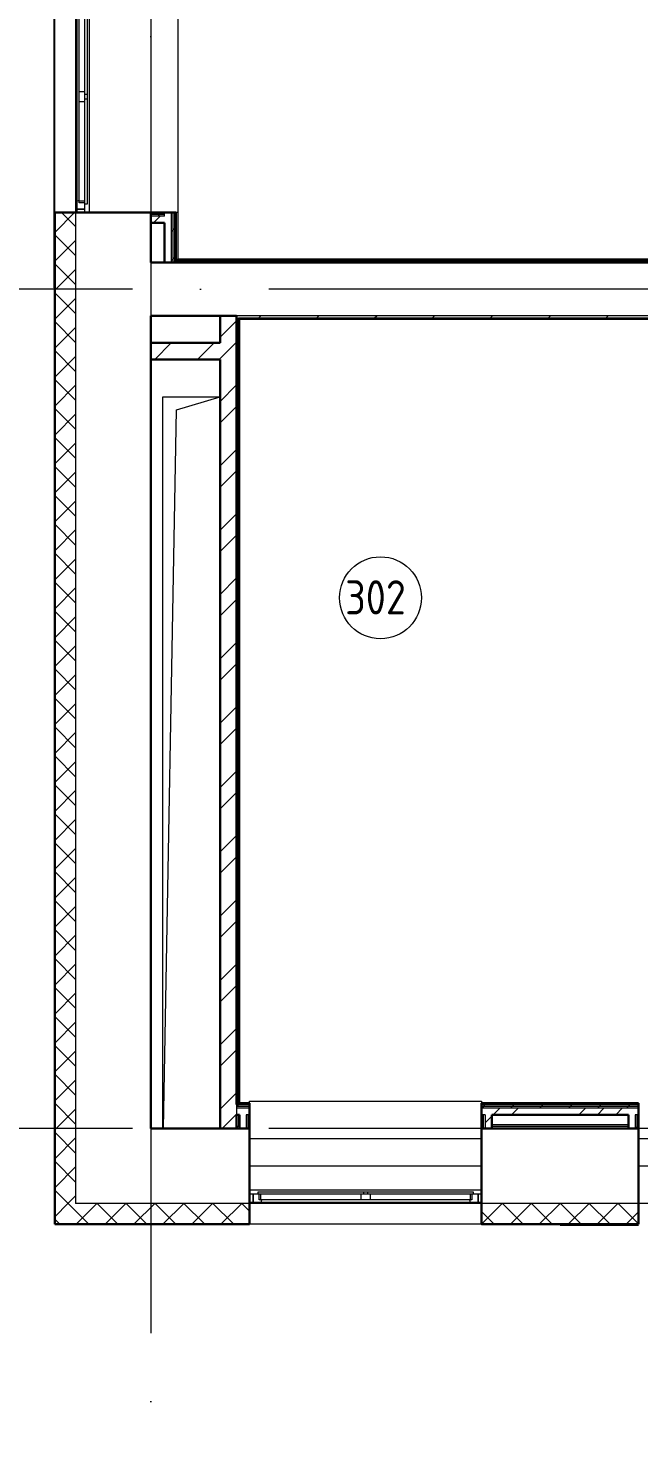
# Model space of a CAD drawing. Header units: millimetres. Extents: x -495897 to 1376592, y -28539 to 470976.
# Drawn here: x 242494 to 246964, y 340275 to 350695 of the extents above; entities that cross this region are included whole.
import ezdxf

# ---------------------------------------------------------------- set-up
doc = ezdxf.new("R2010")
doc.units = ezdxf.units.MM
doc.linetypes.add('ADSK_Линия сетки', pattern=[25, 20, -2.5, 0, -2.5])
for name, color, linetype, lineweight in [('_ Окна', 7, 'Continuous', 9), ('Марки помещений', 252, 'Continuous', 20), ('Ограждение', 252, 'Continuous', 9), ('Окна', 252, 'Continuous', 9), ('Оси', 252, 'Continuous', 9), ('Перекрытие', 252, 'Continuous', 18), ('Стены внутренние', 7, 'Continuous', 18), ('Стены наружные', 7, 'Continuous', 18), ('Стены штриховка', 7, 'Continuous', 9)]:
    doc.layers.add(name, color=color, linetype=linetype, lineweight=lineweight)
doc.styles.add('GOST Common_2', font='', dxfattribs={"width": 0.9, "height": 250})
doc.styles.get('GOST Common_2').set_extended_font_data('GOST type B')

# ---------------------------------------------------------------- blocks, each defined once
blk = doc.blocks.new('3 этаж')
at = {"color": 251, "lineweight": 18, "true_color": 0x636466}
for p, q in [((244236, -17763), (244236, -12403)), ((244236, -12403), (244654, -12403)), ((244241, -17763), (244334, -12498)), ((244334, -12498), (244654, -12403))]:
    blk.add_line(p, q, dxfattribs=at)
at = {"layer": '_ Окна', "color": 251, "lineweight": 18, "true_color": 0x636466}
for p, q in [((243623, -10964), (243606, -10969)), ((243606, -10969), (243606, -11028)), ((243606, -11028), (243664, -11028)), ((243623, -10982), (243623, -10970)), ((243664, -10982), (243623, -10982)), ((243664, -11028), (243664, -10990)), ((244934, -18245), (244896, -18245)), ((244896, -18245), (244896, -18303)), ((244896, -18303), (244955, -18303)), ((244942, -18286), (244942, -18245)), ((244954, -18286), (244942, -18286)), ((244955, -18303), (244960, -18286)), ((246482, -18286), (246486, -18303)), ((246486, -18303), (246546, -18303)), ((246500, -18286), (246488, -18286)), ((246500, -18245), (246500, -18286)), ((246546, -18245), (246508, -18245)), ((246546, -18303), (246546, -18245))]:
    blk.add_line(p, q, dxfattribs=at)
at = {"layer": '_ Окна', "color": 251, "true_color": 0x636466}
for p, q in [((243664, -11028), (243606, -11028)), ((243606, -11028), (243606, -11053)), ((243664, -11053), (243664, -11028)), ((244896, -18245), (244871, -18245)), ((244871, -18303), (244896, -18303)), ((244896, -18303), (244896, -18245)), ((246571, -18245), (246546, -18245)), ((246546, -18245), (246546, -18303)), ((246546, -18303), (246571, -18303))]:
    blk.add_line(p, q, dxfattribs=at)
at = {"layer": 'Марки помещений', "color": 251, "true_color": 0x636466}
blk.add_circle((245830, -13875), 300, dxfattribs=at)
at = {"layer": 'Ограждение', "color": 251, "true_color": 0x636466}
for p, q in [((244346, -3693), (244346, -11398)), ((243696, -9353), (243696, -11053)), ((244146, -9353), (244146, -11053)), ((244346, -9353), (244346, -11053)), ((244346, -11053), (244331, -11053)), ((250076, -11393), (244346, -11393)), ((244799, -11833), (244794, -11828)), ((244799, -17578), (244799, -11833)), ((244799, -11833), (250946, -11833)), ((244871, -17578), (244871, -17563)), ((244871, -17563), (246571, -17563)), ((246571, -17563), (246571, -17578)), ((244789, -17663), (244789, -17747)), ((244796, -17741), (244790, -17747)), ((247646, -17738), (246646, -17738)), ((244871, -17838), (246571, -17838)), ((247721, -17838), (249421, -17838)), ((244871, -18038), (246571, -18038)), ((247721, -18038), (249421, -18038)), ((244871, -18213), (246571, -18213))]:
    blk.add_line(p, q, dxfattribs=at)
at = {"layer": 'Окна', "color": 251, "true_color": 0x636466}
for p, q in [((243606, -9438), (243606, -10969)), ((243623, -10168), (243623, -9436)), ((243664, -10188), (243664, -9416)), ((243681, -9416), (243681, -10188)), ((243623, -10238), (243623, -10168)), ((243664, -10168), (243623, -10168)), ((243664, -10218), (243664, -10188)), ((243681, -10188), (243664, -10188)), ((243681, -10188), (243681, -10218)), ((243623, -10970), (243623, -10238)), ((243623, -10238), (243664, -10238)), ((243664, -10990), (243664, -10218)), ((243664, -10218), (243681, -10218)), ((243681, -10218), (243681, -10990)), ((243664, -10970), (243623, -10970)), ((243681, -10990), (243664, -10990)), ((244934, -18228), (245706, -18228)), ((244934, -18245), (244934, -18228)), ((245706, -18228), (245736, -18228)), ((245706, -18228), (245706, -18245)), ((245736, -18228), (246508, -18228)), ((245736, -18245), (245736, -18228)), ((246508, -18228), (246508, -18245)), ((245706, -18245), (244934, -18245)), ((244954, -18286), (244954, -18245)), ((245686, -18286), (244954, -18286)), ((244955, -18303), (246486, -18303)), ((245686, -18245), (245686, -18286)), ((245756, -18286), (245686, -18286)), ((245736, -18245), (245706, -18245)), ((246508, -18245), (245736, -18245)), ((245756, -18286), (245756, -18245)), ((246488, -18286), (245756, -18286)), ((246488, -18245), (246488, -18286))]:
    blk.add_line(p, q, dxfattribs=at)
at = {"layer": 'Оси', "color": 251, "linetype": 'ADSK_Линия сетки', "ltscale": 200, "true_color": 0x636466}
for p, q in [((244146, -263), (244146, -31390)), ((314013, -11613), (237074, -11613)), ((314013, -17763), (237074, -17763))]:
    blk.add_line(p, q, dxfattribs=at)
at = {"layer": 'Перекрытие', "color": 251, "true_color": 0x636466}
for p, q in [((244236, -17763), (244236, -12403)), ((244236, -12403), (244654, -12403))]:
    blk.add_line(p, q, dxfattribs=at)
at = {"layer": 'Стены внутренние', "color": 251, "true_color": 0x636466}
for p, q in [((243596, -5403), (243596, -18313)), ((243444, -11053), (243444, -9353)), ((267371, -18313), (243596, -18313)), ((246571, -18465), (244871, -18465))]:
    blk.add_line(p, q, dxfattribs=at)
at = {"layer": 'Стены внутренние', "color": 251, "lineweight": 30, "true_color": 0x636466}
for p, q in [((244146, -11053), (243444, -11053)), ((243444, -11053), (243444, -18465)), ((244146, -11418), (244146, -11128)), ((244246, -11418), (244146, -11418)), ((244146, -12008), (244146, -11808)), ((244146, -11808), (244654, -11808)), ((244146, -17763), (244146, -12128)), ((244654, -17763), (244146, -17763)), ((244796, -17763), (244774, -17763)), ((244871, -18465), (244871, -17763)), ((246571, -17763), (246571, -18465)), ((247646, -17763), (246646, -17763)), ((247721, -18465), (247721, -17763)), ((243444, -18465), (244871, -18465)), ((246571, -18465), (247721, -18465))]:
    blk.add_line(p, q, dxfattribs=at)
at = {"layer": 'Стены внутренние', "color": 251, "linetype": 'Continuous', "lineweight": 9, "true_color": 0x636466}
for p, q in [((243446, -11195), (243587, -11053)), ((243446, -11138), (243446, -11138)), ((243476, -11055), (243476, -11055)), ((243596, -11155), (243496, -11055)), ((243596, -11367), (243446, -11217)), ((243446, -11407), (243596, -11257)), ((243596, -11580), (243446, -11430)), ((243446, -11443), (243446, -11443)), ((243446, -11619), (243596, -11469)), ((243596, -11792), (243446, -11642)), ((243446, -11831), (243596, -11681)), ((243446, -11815), (243444, -11812)), ((243596, -12004), (243446, -11854)), ((243446, -12044), (243596, -11894)), ((243446, -12019), (243444, -12015)), ((243446, -12053), (243446, -12053)), ((243596, -12216), (243446, -12066)), ((243446, -12256), (243596, -12106)), ((243446, -12256), (243446, -12256)), ((243596, -12428), (243446, -12278)), ((243446, -12468), (243596, -12318)), ((243446, -12479), (243444, -12483)), ((243596, -12640), (243446, -12490)), ((243446, -12680), (243596, -12530)), ((243446, -12561), (243446, -12561)), ((243596, -12852), (243446, -12702)), ((243446, -12892), (243596, -12742)), ((243596, -13065), (243446, -12915)), ((243446, -13104), (243596, -12954)), ((243596, -13277), (243446, -13127)), ((243446, -13316), (243596, -13166)), ((243446, -13170), (243446, -13170)), ((243596, -13489), (243446, -13339)), ((243446, -13373), (243446, -13373)), ((243446, -13528), (243596, -13378)), ((243596, -13701), (243446, -13551)), ((243446, -13741), (243596, -13591)), ((243446, -13678), (243446, -13678)), ((243596, -13913), (243446, -13763)), ((243446, -13953), (243596, -13803)), ((243446, -13902), (243444, -13905)), ((243596, -14125), (243446, -13975)), ((243446, -14165), (243596, -14015)), ((243446, -14254), (243444, -14250)), ((243596, -14337), (243446, -14187)), ((243446, -14377), (243596, -14227)), ((243446, -14288), (243446, -14288)), ((243596, -14549), (243446, -14399)), ((243446, -14589), (243596, -14439)), ((243446, -14491), (243446, -14491)), ((243596, -14762), (243446, -14612)), ((243446, -14801), (243596, -14651)), ((243446, -14796), (243446, -14796)), ((243596, -14974), (243446, -14824)), ((243446, -15013), (243596, -14863)), ((243596, -15186), (243446, -15036)), ((243446, -15226), (243596, -15076)), ((243596, -15398), (243446, -15248)), ((243446, -15438), (243596, -15288)), ((243446, -15405), (243446, -15405)), ((243596, -15610), (243446, -15460)), ((243446, -15650), (243596, -15500)), ((243446, -15609), (243446, -15609)), ((243596, -15822), (243446, -15672)), ((243446, -15862), (243596, -15712)), ((243596, -16034), (243446, -15884)), ((243446, -15913), (243446, -15913)), ((243446, -16074), (243596, -15924)), ((243446, -16137), (243445, -16138)), ((243596, -16246), (243446, -16096)), ((243446, -16286), (243596, -16136)), ((243596, -16459), (243446, -16309)), ((243446, -16498), (243596, -16348)), ((243446, -16489), (243444, -16485)), ((243596, -16671), (243446, -16521)), ((243446, -16523), (243446, -16523)), ((243446, -16710), (243596, -16560)), ((243446, -16726), (243446, -16726)), ((243596, -16883), (243446, -16733)), ((243446, -16923), (243596, -16773)), ((243596, -17095), (243446, -16945)), ((243446, -17135), (243596, -16985)), ((243446, -17031), (243446, -17031)), ((243596, -17307), (243446, -17157)), ((243446, -17347), (243596, -17197)), ((243596, -17519), (243446, -17369)), ((243446, -17559), (243596, -17409)), ((243596, -17731), (243446, -17581)), ((243446, -17771), (243596, -17621)), ((243446, -17641), (243446, -17641)), ((243596, -17944), (243446, -17794)), ((243446, -17983), (243596, -17833)), ((243446, -17844), (243446, -17844)), ((243596, -18156), (243446, -18006)), ((243446, -18195), (243596, -18045)), ((243446, -18149), (243446, -18149)), ((243541, -18313), (243446, -18218)), ((243446, -18408), (243540, -18313)), ((243540, -18313), (243596, -18258)), ((243691, -18463), (243541, -18313)), ((243602, -18463), (243752, -18313)), ((243904, -18463), (243754, -18313)), ((243814, -18463), (243964, -18313)), ((244116, -18463), (243966, -18313)), ((244026, -18463), (244176, -18313)), ((244328, -18463), (244178, -18313)), ((244238, -18463), (244388, -18313)), ((244540, -18463), (244390, -18313)), ((244450, -18463), (244600, -18313)), ((244752, -18463), (244602, -18313)), ((244663, -18463), (244813, -18313)), ((244871, -18370), (244814, -18313)), ((246573, -18462), (246722, -18313)), ((246873, -18463), (246723, -18313)), ((246784, -18463), (246934, -18313)), ((247086, -18463), (246936, -18313)), ((246996, -18463), (247146, -18313)), ((247298, -18463), (247148, -18313)), ((247208, -18463), (247358, -18313)), ((247510, -18463), (247360, -18313)), ((247420, -18463), (247570, -18313)), ((247719, -18460), (247572, -18313)), ((243479, -18463), (243446, -18430)), ((246661, -18463), (246571, -18373)), ((247632, -18463), (247721, -18375)), ((243648, -18465), (243648, -18464)), ((244684, -18463), (244682, -18465)), ((247168, -18465), (247167, -18463)), ((247499, -18463), (247498, -18465)), ((247520, -18465), (247519, -18463)), ((247719, -18453), (247721, -18453))]:
    blk.add_line(p, q, dxfattribs=at)
at = {"layer": 'Стены наружные', "color": 251, "true_color": 0x636466}
for p, q in [((243439, -11603), (243439, -8803)), ((243444, -11053), (243439, -11053)), ((243439, -11603), (243444, -11603)), ((250891, -11808), (244774, -11808)), ((244781, -17747), (244796, -17747)), ((244781, -17762), (244781, -17747)), ((244796, -17762), (244781, -17762)), ((246646, -17747), (247646, -17747)), ((247646, -17762), (246646, -17762)), ((246571, -18465), (246571, -18470)), ((247146, -18470), (246571, -18470))]:
    blk.add_line(p, q, dxfattribs=at)
at = {"layer": 'Стены наружные', "color": 251, "lineweight": 30, "true_color": 0x636466}
for p, q in [((244331, -11053), (244146, -11053)), ((244146, -11053), (244146, -11128)), ((244146, -11128), (244246, -11128)), ((244246, -11128), (244246, -11418)), ((244331, -11398), (244331, -11053)), ((244246, -11418), (250101, -11418)), ((244326, -11403), (244326, -11398)), ((244326, -11398), (244326, -11403)), ((250086, -11403), (244326, -11403)), ((250081, -11398), (244331, -11398)), ((244654, -11808), (244654, -12008)), ((244774, -11808), (244654, -11808)), ((244774, -17588), (244774, -11808)), ((244789, -17583), (244789, -11823)), ((244794, -11828), (250946, -11828)), ((244794, -17578), (244794, -11828)), ((244654, -12008), (244146, -12008)), ((244146, -12008), (244146, -12128)), ((244146, -12128), (244654, -12128)), ((244654, -12128), (244654, -17763)), ((244774, -17588), (244789, -17588)), ((244871, -17578), (244794, -17578)), ((244871, -17763), (244871, -17578)), ((246571, -17578), (246571, -17763)), ((247721, -17578), (246571, -17578)), ((247721, -17763), (247721, -17578)), ((244774, -17763), (244774, -17663)), ((244774, -17663), (244796, -17663)), ((244796, -17663), (244796, -17763)), ((246646, -17663), (247646, -17663)), ((246646, -17763), (246646, -17663)), ((247646, -17663), (247646, -17763)), ((244654, -17763), (244774, -17763)), ((244796, -17763), (244871, -17763)), ((246571, -17763), (246646, -17763)), ((247646, -17763), (247721, -17763)), ((247146, -18465), (247721, -18465)), ((247146, -18465), (247146, -18470)), ((247721, -18470), (247146, -18470))]:
    blk.add_line(p, q, dxfattribs=at)
at = {"layer": 'Стены наружные', "color": 251, "linetype": 'Continuous', "lineweight": 9, "true_color": 0x636466}
for p, q in [((244166, -11128), (244216, -11078)), ((244199, -11078), (244211, -11066)), ((244211, -11066), (244224, -11053)), ((244326, -11093), (244331, -11088)), ((244296, -11194), (244308, -11181)), ((244308, -11181), (244321, -11169)), ((244321, -11169), (244326, -11164)), ((244326, -11164), (244331, -11159)), ((244326, -11234), (244331, -11229)), ((244326, -11305), (244331, -11300)), ((244296, -11406), (244308, -11393)), ((244308, -11393), (244321, -11381)), ((244326, -11376), (244331, -11371)), ((244369, -11403), (244374, -11398)), ((244439, -11403), (244444, -11398)), ((244482, -11418), (244482, -11403)), ((244510, -11403), (244515, -11398)), ((244581, -11403), (244586, -11398)), ((244652, -11403), (244657, -11398)), ((244722, -11403), (244727, -11398)), ((244793, -11403), (244798, -11398)), ((244864, -11403), (244869, -11398)), ((244934, -11403), (244939, -11398)), ((245005, -11403), (245010, -11398)), ((245076, -11403), (245081, -11398)), ((245082, -11418), (245082, -11403)), ((245147, -11403), (245152, -11398)), ((245217, -11403), (245222, -11398)), ((245288, -11403), (245293, -11398)), ((245359, -11403), (245364, -11398)), ((245429, -11403), (245434, -11398)), ((245500, -11403), (245505, -11398)), ((245571, -11403), (245576, -11398)), ((245642, -11403), (245647, -11398)), ((245682, -11418), (245682, -11403)), ((245712, -11403), (245717, -11398)), ((245783, -11403), (245788, -11398)), ((245854, -11403), (245859, -11398)), ((245924, -11403), (245929, -11398)), ((245995, -11403), (246000, -11398)), ((246066, -11403), (246071, -11398)), ((246136, -11403), (246141, -11398)), ((246207, -11403), (246212, -11398)), ((246278, -11403), (246283, -11398)), ((246282, -11418), (246282, -11403)), ((246349, -11403), (246354, -11398)), ((246419, -11403), (246424, -11398)), ((246490, -11403), (246495, -11398)), ((246561, -11403), (246566, -11398)), ((246631, -11403), (246636, -11398)), ((246702, -11403), (246707, -11398)), ((246773, -11403), (246778, -11398)), ((246844, -11403), (246849, -11398)), ((246882, -11418), (246882, -11403)), ((246914, -11403), (246919, -11398)), ((246985, -11403), (246990, -11398)), ((247056, -11403), (247061, -11398)), ((247126, -11403), (247131, -11398)), ((247197, -11403), (247202, -11398)), ((247268, -11403), (247273, -11398)), ((247339, -11403), (247344, -11398)), ((247409, -11403), (247414, -11398)), ((247480, -11403), (247485, -11398)), ((247482, -11418), (247482, -11403)), ((247551, -11403), (247556, -11398)), ((247621, -11403), (247626, -11398)), ((247692, -11403), (247697, -11398)), ((244654, -11965), (244774, -11845)), ((244789, -11832), (244792, -11828)), ((244792, -11828), (244797, -11823)), ((244863, -11828), (244868, -11823)), ((244934, -11828), (244939, -11823)), ((244939, -11823), (244954, -11808)), ((245004, -11828), (245009, -11823)), ((245075, -11828), (245080, -11823)), ((245146, -11828), (245151, -11823)), ((245217, -11828), (245222, -11823)), ((245287, -11828), (245292, -11823)), ((245358, -11828), (245363, -11823)), ((245363, -11823), (245378, -11808)), ((245429, -11828), (245434, -11823)), ((245499, -11828), (245504, -11823)), ((245570, -11828), (245575, -11823)), ((245641, -11828), (245646, -11823)), ((245711, -11828), (245716, -11823)), ((245782, -11828), (245787, -11823)), ((245787, -11823), (245802, -11808)), ((245853, -11828), (245858, -11823)), ((245924, -11828), (245929, -11823)), ((245994, -11828), (245999, -11823)), ((246065, -11828), (246070, -11823)), ((246136, -11828), (246141, -11823)), ((246206, -11828), (246211, -11823)), ((246211, -11823), (246226, -11808)), ((246277, -11828), (246282, -11823)), ((246348, -11828), (246353, -11823)), ((246419, -11828), (246424, -11823)), ((246489, -11828), (246494, -11823)), ((246560, -11828), (246565, -11823)), ((246631, -11828), (246636, -11823)), ((246636, -11823), (246651, -11808)), ((246701, -11828), (246706, -11823)), ((246772, -11828), (246777, -11823)), ((246843, -11828), (246848, -11823)), ((246914, -11828), (246919, -11823)), ((246984, -11828), (246989, -11823)), ((247055, -11828), (247060, -11823)), ((247060, -11823), (247075, -11808)), ((247126, -11828), (247131, -11823)), ((247196, -11828), (247201, -11823)), ((247267, -11828), (247272, -11823)), ((247338, -11828), (247343, -11823)), ((247409, -11828), (247414, -11823)), ((247479, -11828), (247484, -11823)), ((247484, -11823), (247499, -11808)), ((247550, -11828), (247555, -11823)), ((247621, -11828), (247626, -11823)), ((247691, -11828), (247696, -11823)), ((244774, -11988), (244789, -11973)), ((244789, -11903), (244794, -11898)), ((244789, -11973), (244794, -11968)), ((244176, -12128), (244296, -12008)), ((244490, -12128), (244610, -12008)), ((244654, -12122), (244774, -12002)), ((244789, -12044), (244794, -12039)), ((244647, -12128), (244654, -12122)), ((244789, -12115), (244794, -12110)), ((244789, -12185), (244794, -12180)), ((244789, -12256), (244794, -12251)), ((244654, -12436), (244774, -12316)), ((244774, -12413), (244789, -12398)), ((244789, -12327), (244794, -12322)), ((244789, -12398), (244794, -12393)), ((244654, -12593), (244774, -12473)), ((244789, -12468), (244794, -12463)), ((244789, -12539), (244794, -12534)), ((244789, -12610), (244794, -12605)), ((244789, -12680), (244794, -12675)), ((244654, -12908), (244774, -12788)), ((244789, -12751), (244794, -12746)), ((244774, -12837), (244789, -12822)), ((244789, -12822), (244794, -12817)), ((244789, -12893), (244794, -12888)), ((244654, -13065), (244774, -12945)), ((244789, -12963), (244794, -12958)), ((244789, -13034), (244794, -13029)), ((244789, -13105), (244794, -13100)), ((244789, -13175), (244794, -13170)), ((244654, -13379), (244774, -13259)), ((244774, -13261), (244789, -13246)), ((244789, -13246), (244794, -13241)), ((244789, -13317), (244794, -13312)), ((244654, -13536), (244774, -13416)), ((244789, -13388), (244794, -13383)), ((244789, -13458), (244794, -13453)), ((244789, -13529), (244794, -13524)), ((244789, -13600), (244794, -13595)), ((244654, -13850), (244774, -13730)), ((244774, -13685), (244789, -13670)), ((244789, -13670), (244794, -13665)), ((244789, -13741), (244794, -13736)), ((244789, -13812), (244794, -13807)), ((244654, -14008), (244774, -13888)), ((244789, -13883), (244794, -13878)), ((244789, -13953), (244794, -13948)), ((244789, -14024), (244794, -14019)), ((244774, -14110), (244789, -14095)), ((244789, -14095), (244794, -14090)), ((244789, -14165), (244794, -14160)), ((244654, -14322), (244774, -14202)), ((244789, -14236), (244794, -14231)), ((244654, -14479), (244774, -14359)), ((244789, -14307), (244794, -14302)), ((244789, -14377), (244794, -14372)), ((244789, -14448), (244794, -14443)), ((244774, -14534), (244789, -14519)), ((244789, -14519), (244794, -14514)), ((244789, -14590), (244794, -14585)), ((244654, -14793), (244774, -14673)), ((244789, -14660), (244794, -14655)), ((244789, -14731), (244794, -14726)), ((244654, -14951), (244774, -14831)), ((244789, -14802), (244794, -14797)), ((244789, -14872), (244794, -14867)), ((244774, -14958), (244789, -14943)), ((244789, -14943), (244794, -14938)), ((244789, -15014), (244794, -15009)), ((244789, -15085), (244794, -15080)), ((244654, -15265), (244774, -15145)), ((244789, -15155), (244794, -15150)), ((244654, -15422), (244774, -15302)), ((244789, -15226), (244794, -15221)), ((244789, -15297), (244794, -15292)), ((244774, -15382), (244789, -15367)), ((244789, -15367), (244794, -15362)), ((244789, -15438), (244794, -15433)), ((244789, -15509), (244794, -15504)), ((244654, -15736), (244774, -15616)), ((244789, -15580), (244794, -15575)), ((244789, -15650), (244794, -15645)), ((244789, -15721), (244794, -15716)), ((244654, -15893), (244774, -15773)), ((244774, -15807), (244789, -15792)), ((244789, -15792), (244794, -15787)), ((244789, -15862), (244794, -15857)), ((244789, -15933), (244794, -15928)), ((244789, -16004), (244794, -15999)), ((244654, -16208), (244774, -16088)), ((244789, -16075), (244794, -16070)), ((244789, -16145), (244794, -16140)), ((244654, -16365), (244774, -16245)), ((244774, -16231), (244789, -16216)), ((244789, -16216), (244794, -16211)), ((244789, -16287), (244794, -16282)), ((244789, -16357), (244794, -16352)), ((244789, -16428), (244794, -16423)), ((244654, -16679), (244774, -16559)), ((244789, -16499), (244794, -16494)), ((244789, -16570), (244794, -16565)), ((244774, -16655), (244789, -16640)), ((244789, -16640), (244794, -16635)), ((244654, -16836), (244774, -16716)), ((244789, -16711), (244794, -16706)), ((244789, -16782), (244794, -16777)), ((244789, -16852), (244794, -16847)), ((244789, -16923), (244794, -16918)), ((244654, -17151), (244774, -17031)), ((244774, -17080), (244789, -17065)), ((244789, -16994), (244794, -16989)), ((244789, -17065), (244794, -17060)), ((244654, -17308), (244774, -17188)), ((244789, -17135), (244794, -17130)), ((244789, -17206), (244794, -17201)), ((244789, -17277), (244794, -17272)), ((244789, -17347), (244794, -17342)), ((244654, -17622), (244774, -17502)), ((244774, -17504), (244789, -17489)), ((244789, -17418), (244794, -17413)), ((244789, -17489), (244794, -17484)), ((244789, -17559), (244794, -17554)), ((244836, -17583), (244841, -17578)), ((246573, -17613), (246586, -17601)), ((246586, -17601), (246598, -17588)), ((246603, -17583), (246608, -17578)), ((246674, -17583), (246679, -17578)), ((246745, -17583), (246750, -17578)), ((246785, -17613), (246798, -17601)), ((246798, -17601), (246810, -17588)), ((246810, -17588), (246815, -17583)), ((246815, -17583), (246820, -17578)), ((246886, -17583), (246891, -17578)), ((246957, -17583), (246962, -17578)), ((246998, -17613), (247010, -17601)), ((247010, -17601), (247023, -17588)), ((247028, -17583), (247033, -17578)), ((247098, -17583), (247103, -17578)), ((247169, -17583), (247174, -17578)), ((247210, -17613), (247222, -17601)), ((247222, -17601), (247235, -17588)), ((247235, -17588), (247240, -17583)), ((247240, -17583), (247245, -17578)), ((247310, -17583), (247315, -17578)), ((247381, -17583), (247386, -17578)), ((247422, -17613), (247434, -17601)), ((247434, -17601), (247447, -17588)), ((247452, -17583), (247457, -17578)), ((247523, -17583), (247528, -17578)), ((247593, -17583), (247598, -17578)), ((247634, -17613), (247646, -17601)), ((247646, -17601), (247659, -17588)), ((247659, -17588), (247664, -17583)), ((247664, -17583), (247669, -17578)), ((244670, -17763), (244774, -17659)), ((246596, -17723), (246646, -17673)), ((246656, -17663), (246706, -17613)), ((246790, -17663), (246840, -17613)), ((247284, -17663), (247334, -17613)), ((247419, -17663), (247469, -17613)), ((247554, -17663), (247604, -17613)), ((247696, -17763), (247708, -17751)), ((247708, -17751), (247721, -17739)), ((247498, -18465), (247495, -18470)), ((247523, -18470), (247520, -18465))]:
    blk.add_line(p, q, dxfattribs=at)
at = {"layer": 'Стены штриховка', "color": 251, "true_color": 0x636466}
for p, q in [((243446, -11055), (243446, -18465)), ((243520, -11055), (243446, -11055)), ((243520, -11055), (243520, -11053)), ((244246, -11066), (244146, -11066)), ((244246, -11078), (244146, -11078)), ((244246, -11078), (244246, -11053)), ((244296, -11053), (244296, -11418)), ((244308, -11053), (244308, -11418)), ((244321, -11053), (244321, -11418)), ((244326, -11053), (244326, -11398)), ((244326, -11403), (244326, -11418)), ((244789, -11823), (250946, -11823)), ((244774, -17588), (244774, -17663)), ((244774, -17601), (244871, -17601)), ((244871, -17583), (244789, -17583)), ((244789, -17588), (244871, -17588)), ((247721, -17583), (246571, -17583)), ((246571, -17588), (247721, -17588)), ((246571, -17601), (247721, -17601)), ((244774, -17613), (244871, -17613)), ((244871, -17663), (244846, -17663)), ((244846, -17663), (244846, -17763)), ((244858, -17663), (244858, -17763)), ((246571, -17613), (247721, -17613)), ((246596, -17663), (246571, -17663)), ((246583, -17663), (246583, -17763)), ((246596, -17663), (246596, -17763)), ((247721, -17663), (247696, -17663)), ((247696, -17663), (247696, -17763)), ((247708, -17663), (247708, -17763)), ((244871, -18389), (244869, -18389)), ((244869, -18463), (244869, -18389)), ((246573, -18389), (246571, -18389)), ((246573, -18389), (246573, -18463)), ((247721, -18389), (247719, -18389)), ((247719, -18463), (247719, -18389)), ((243444, -18463), (244869, -18463)), ((246573, -18463), (247719, -18463))]:
    blk.add_line(p, q, dxfattribs=at)
at = {"layer": 'Марки помещений', "color": 251, "true_color": 0x636466, "style": 'GOST Common_2', "width": 0.9}
blk.add_text('302', height=250, dxfattribs=at).set_placement((245571, -13997))

msp = doc.modelspace()

# ---------------------------------------------------------------- block references
msp.add_blockref('3 этаж', (-756.474, 360398.765))

doc.saveas('drawing.dxf')
